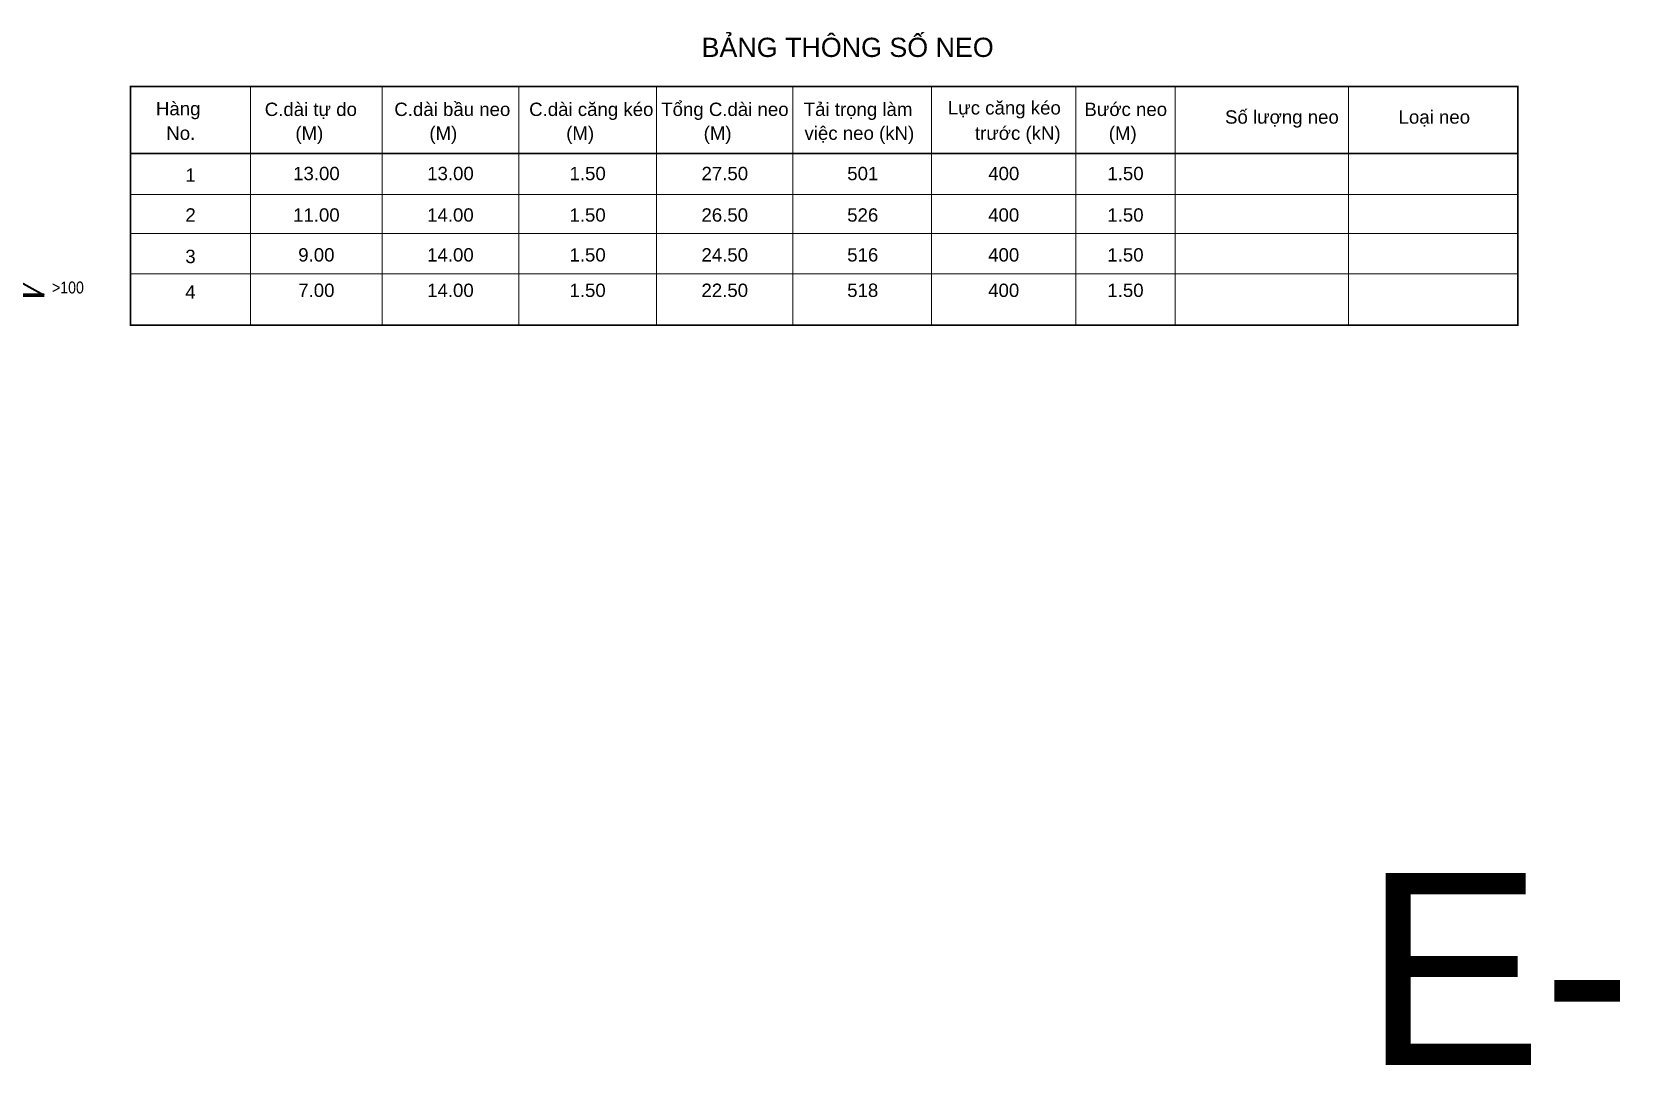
# Model space of a CAD drawing. Header units: millimetres. Extents: x -383953 to 676589, y -101685 to 196247.
# Drawn here: x 361390 to 411679, y 14920 to 47451 of the extents above; entities that cross this region are included whole.
import ezdxf
from ezdxf.enums import TextEntityAlignment as Align

# ---------------------------------------------------------------- set-up
doc = ezdxf.new("R2010")
doc.units = ezdxf.units.MM
doc.layers.get('0').update_dxf_attribs({"lineweight": 20})
for name, color, linetype, lineweight in [('NDC_S_CONTINUOUS', 3, 'Continuous', 20), ('NDC_S_LEVEL TEXT', 7, 'Continuous', 20), ('NDC_S_REBAR', 4, 'Continuous', 35)]:
    doc.layers.add(name, color=color, linetype=linetype, lineweight=lineweight)
doc.styles.add('ARIAL', font='arial.ttf', dxfattribs={"width": 0.8})
doc.styles.add('NDC_ARIAL', font='arial.ttf', dxfattribs={"width": 0.85})

msp = doc.modelspace()

# ---------------------------------------------------------------- linework, layer by layer
at = {"color": 3}
for p, q in [((368274.3, 45733.3), (368274.3, 43633.8)), ((372421.1, 45733.3), (372421.1, 43633.8)), ((376716.7, 45733.3), (376716.7, 43633.8)), ((381058.6, 45733.3), (381058.6, 43633.8)), ((385354.1, 45733.3), (385354.1, 43633.8)), ((389717.7, 45733.3), (389717.7, 43633.8)), ((394263.1, 45733.3), (394263.1, 43633.8)), ((397386.4, 45733.3), (397386.4, 43633.8)), ((402850.5, 45733.3), (402845.7, 38214.2)), ((364495.2, 43633.8), (408171.4, 43633.8)), ((364495.2, 43608.7), (408169.7, 43608.7)), ((368274.3, 42353), (368274.3, 43633.8)), ((368274.3, 38214.2), (368274.3, 43633.8)), ((372421.1, 42353), (372421.1, 43633.8)), ((372421.1, 38214.2), (372421.1, 43633.8)), ((376716.7, 42353), (376716.7, 43633.8)), ((376716.7, 38214.2), (376716.7, 43633.8)), ((381058.6, 42353), (381058.6, 43633.8)), ((381058.6, 38214.2), (381058.6, 43633.8)), ((385354.1, 42353), (385354.1, 43633.8)), ((385354.1, 38214.2), (385354.1, 43633.8)), ((389717.7, 42353), (389717.7, 43633.8)), ((389717.7, 38214.2), (389717.7, 43633.8)), ((394263.1, 42353), (394263.1, 43633.8)), ((394263.1, 38214.2), (394263.1, 43633.8)), ((397386.4, 42353), (397386.4, 43633.8)), ((397386.4, 38214.2), (397386.4, 43633.8)), ((364495.2, 42327.9), (408169.7, 42327.9)), ((364493.6, 41100.1), (408168.1, 41100.1)), ((364495.2, 38214.2), (408169.7, 38214.2))]:
    msp.add_line(p, q, dxfattribs=at)
at = {"color": 4, "const_width": 50.4}
msp.add_lwpolyline([(364495.2, 45733.3), (408174, 45733.3), (408174, 38214.2), (364495.2, 38214.2)], close=True, dxfattribs=at)
at = {"layer": 'NDC_S_CONTINUOUS', "ltscale": 100}
msp.add_line((364494.8, 39833.2), (408174, 39833.2), dxfattribs=at)
at = {"layer": 'NDC_S_CONTINUOUS', "lineweight": 100}
msp.add_line((355597, 39158.7), (361772, 39158.7), dxfattribs=at)
at = {"layer": 'NDC_S_REBAR', "color": 3}
msp.add_line((359097, 40658.7), (361772, 39158.7), dxfattribs=at)

# ---------------------------------------------------------------- texts
at = {"color": 4, "style": 'ARIAL'}
msp.add_text('BẢNG THÔNG SỐ NEO', height=604.662, dxfattribs=at).set_placement((382476.2, 46663.6))
at = {"color": 3, "style": 'ARIAL'}
for s, height, p in [('Hàng', 419.9, (365294.7, 44826.5)), ('C.dài bầu neo', 419.904, (372801.1, 44804.7)), ('Tổng C.dài neo', 419.904, (381205.5, 44804.7)), ('C.dài tự do', 419.904, (368720.6, 44804.7)), ('C.dài căng kéo', 419.904, (377046.6, 44804.7)), ('Tải trọng làm', 419.904, (385692.3, 44804.7)), ('Bước neo', 419.9, (394530, 44804.7)), ('Số lượng neo', 419.904, (398957.7, 44562.7)), ('Loại neo', 419.9, (404421.8, 44562.7)), ('  No.', 419.9, (365294.7, 44053.7)), ('  (M)', 419.9, (369359.4, 44053.7)), ('  (M)', 419.9, (373577.6, 44053.7)), ('  (M)', 419.9, (377886.9, 44053.7)), ('  (M)', 419.9, (382214.7, 44053.7)), (' việc neo (kN)', 419.904, (385553.1, 44053.7)), (' trước (kN)', 419.904, (390919.6, 44053.8)), ('  (M)', 419.9, (394971.9, 44053.7))]:
    msp.add_text(s, height=height, dxfattribs=at).set_placement(p)
for s, height, p in [('Lực căng kéo', 419.904, (392009.1, 45061.9)), ('1', 419.9, (366384.8, 42943.2)), ('13.00', 419.9, (370347.7, 42993.5)), ('13.00', 419.9, (374568.9, 42993.5)), ('1.50', 419.9, (378887.6, 42993.4)), ('27.50', 419.9, (383206.4, 42993.4)), ('501', 419.9, (387551.6, 42993.4)), ('400', 419.9, (391990.4, 42993.4)), ('1.50', 419.9, (395824.7, 42993.4)), ('2', 419.9, (366384.8, 41687.5)), ('11.00', 419.9, (370346.1, 41687.6)), ('14.00', 419.9, (374567.3, 41687.6)), ('1.50', 419.9, (378886, 41687.5)), ('26.50', 419.9, (383204.7, 41687.5)), ('526', 419.9, (387549.9, 41687.5)), ('400', 419.9, (391988.8, 41687.5)), ('1.50', 419.9, (395823.1, 41687.5)), ('3', 419.9, (366383.1, 40381.6)), ('9.00', 419.9, (370346.1, 40431.9)), ('14.00', 419.9, (374567.3, 40431.9)), ('1.50', 419.9, (378886, 40431.8)), ('24.50', 419.9, (383204.7, 40431.8)), ('516', 419.9, (387549.9, 40431.8)), ('400', 419.9, (391988.8, 40431.8)), ('1.50', 419.9, (395823.1, 40431.8)), ('4', 419.9, (366383.1, 39265.7)), ('7.00', 419.9, (370346.1, 39316)), ('14.00', 419.9, (374567.3, 39316)), ('1.50', 419.9, (378886, 39315.9)), ('22.50', 419.9, (383204.7, 39315.9)), ('518', 419.9, (387549.9, 39315.9)), ('400', 419.9, (391988.8, 39315.9)), ('1.50', 419.9, (395823.1, 39315.9))]:
    msp.add_text(s, height=height, dxfattribs=at).set_placement(p, align=Align.MIDDLE_CENTER)
at = {"color": 1, "style": 'ARIAL'}
msp.add_text('E-E BH12', height=6046.62, dxfattribs=at).set_placement((403320, 14920))
at = {"layer": 'NDC_S_LEVEL TEXT', "style": 'NDC_ARIAL', "width": 0.85}
msp.add_text('>100', height=375, dxfattribs=at).set_placement((362523.8, 39405), align=Align.MIDDLE)

doc.saveas('drawing.dxf')
